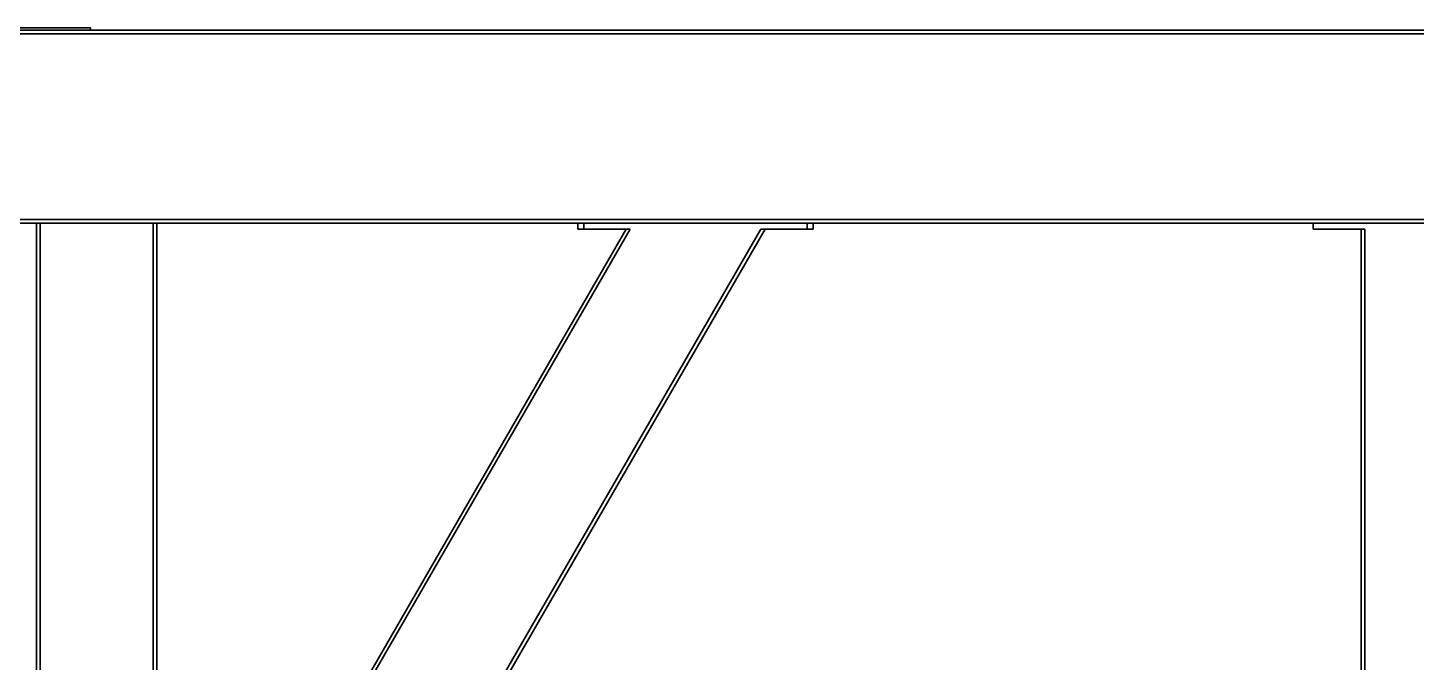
# Model space of a CAD drawing. Header units: millimetres. Extents: x 32496 to 166256, y 3504 to 23939.
# Drawn here: x 41102 to 42255, y 13032 to 13559 of the extents above; entities that cross this region are included whole.
import ezdxf

# ---------------------------------------------------------------- set-up
doc = ezdxf.new("R2010")
doc.units = ezdxf.units.MM
doc.layers.get('0').update_dxf_attribs({"lineweight": 35})

msp = doc.modelspace()

# ---------------------------------------------------------------- linework, layer by layer
at = {"linetype": 'Continuous'}
for p, q in [((40171.068, 13558.575), (41154.64, 13558.575)), ((41154.64, 13558.575), (41154.64, 13556.575)), ((52008.64, 13556.575), (40172.64, 13556.575)), ((52132.64, 13553.575), (40172.64, 13553.575)), ((52132.64, 13399.575), (40172.64, 13399.575)), ((52132.64, 13396.575), (40172.64, 13396.575)), ((41109.64, 13396.575), (41109.64, 10877.575)), ((41209.64, 13396.575), (41109.64, 13396.575)), ((41112.64, 13396.575), (41112.64, 10877.575)), ((41206.64, 13396.575), (41206.64, 10877.575)), ((41209.64, 13396.575), (41209.64, 12765.55)), ((41559.17, 13396.575), (41559.17, 13391.575)), ((41564.17, 13396.575), (41564.17, 13391.575)), ((41564.17, 13396.575), (41749.64, 13396.575)), ((41749.64, 13396.575), (41749.64, 13391.575)), ((41754.64, 13396.575), (41754.64, 13391.575)), ((42169.64, 13391.575), (42169.64, 13396.575)), ((42349.64, 13396.575), (42169.64, 13396.575)), ((41214.64, 12725.55), (41599.17, 13391.575)), ((41214.64, 12719.55), (41602.634, 13391.575)), ((41214.64, 12531.55), (41711.176, 13391.575)), ((41214.64, 12525.55), (41714.64, 13391.575)), ((41559.17, 13391.575), (41602.634, 13391.575)), ((41711.176, 13391.575), (41754.64, 13391.575)), ((42212.64, 13391.575), (42169.64, 13391.575)), ((42209.64, 13391.575), (42209.64, 10882.575)), ((42212.64, 13391.575), (42212.64, 10882.575))]:
    msp.add_line(p, q, dxfattribs=at)

doc.saveas('drawing.dxf')
